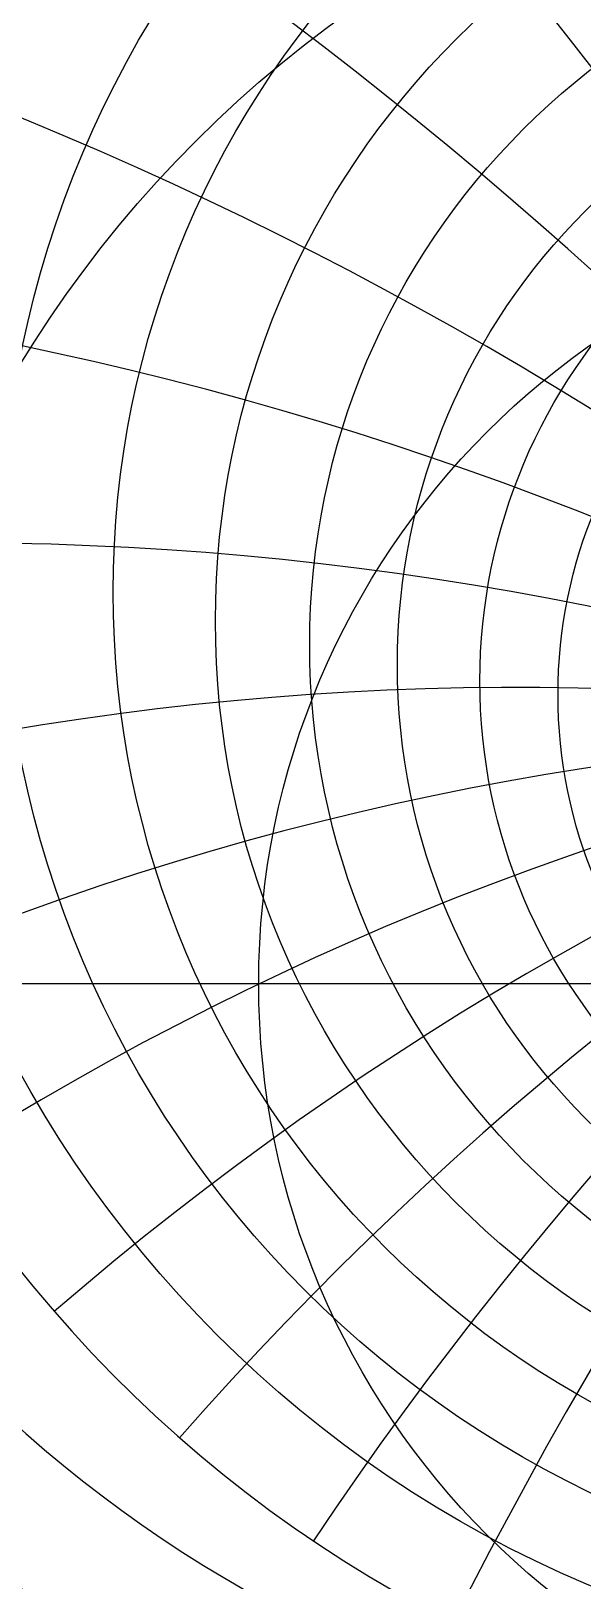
# Model space of a CAD drawing. Header units: millimetres. Extents: x -69 to 69, y -69 to 71.
# Drawn here: x -37.6 to -17, y -22.3 to 35.5 of the extents above; entities that cross this region are included whole.
import ezdxf

# ---------------------------------------------------------------- set-up
doc = ezdxf.new("R2010")
doc.units = ezdxf.units.MM
doc.layers.add('ENGRAVE', color=7, linetype='Continuous')
doc.layers.add('ENGRAVE_FINE', color=8, linetype='Continuous')

msp = doc.modelspace()

# ---------------------------------------------------------------- linework, layer by layer
at = {"layer": 'ENGRAVE'}
msp.add_lwpolyline([(-67.95, 0), (67.95, 0)], dxfattribs=at)
for centre, radius in [((0, 0), 67.95), ((0, 17.5382), 43.3652), ((0, 15.9243), 38.7263), ((0, 14.6095), 34.5449), ((0, 0), 44.4794), ((0, 13.5298), 30.7301), ((0, 12.6384), 27.2123), ((0, 11.9004), 23.9365), ((0, 11.2895), 20.8589), ((0, 0), 29.1157), ((0, 10.7858), 17.9434)]:
    msp.add_circle(centre, radius, dxfattribs=at)
for centre, radius, start, end in [((0, 19.5405), 48.5823, 99.027729, 80.972271), ((-5.3607, 20.0064), 49.0653, 133.816489, 273.080723), ((-11.7515, 20.3542), 50.3071, 169.556476, 280.967863), ((0, -101.2468), 110.5862, 66.283333, 113.716667), ((0, -101.2468), 110.5862, 66.283333, 113.716667), ((-20.6075, 20.6075), 53.1766, 207.34327, 290.901811)]:
    msp.add_arc(centre, radius, start, end, dxfattribs=at)
at = {"layer": 'ENGRAVE_FINE'}
for centre, radius, start, end in [((-303.8332, -101.2468), 323.3326, 13.134973, 30.225083), ((-303.8332, -101.2468), 323.3326, 13.134973, 30.225083), ((-191.541, -101.2468), 221.1725, 19.847118, 44.624588), ((-191.541, -101.2468), 221.1725, 19.847118, 44.624588), ((-131.7916, -101.2468), 172.0417, 26.736334, 58.274321), ((-131.7916, -101.2468), 172.0417, 26.736334, 58.274321), ((131.7916, -101.2468), 172.0417, 121.725679, 153.263666), ((131.7916, -101.2468), 172.0417, 121.725679, 153.263666), ((-92.7929, -101.2468), 144.3601, 33.867376, 71.067234), ((-92.7929, -101.2468), 144.3601, 33.867376, 71.067234), ((92.7929, -101.2468), 144.3601, 108.932766, 146.132624), ((92.7929, -101.2468), 144.3601, 108.932766, 146.132624), ((-63.847, -101.2468), 127.694, 41.309723, 82.969266), ((-63.847, -101.2468), 127.694, 41.309723, 82.969266), ((63.847, -101.2468), 127.694, 97.030734, 138.690277), ((63.847, -101.2468), 127.694, 97.030734, 138.690277), ((-40.2501, -101.2468), 117.6834, 49.138384, 94.002236), ((-40.2501, -101.2468), 117.6834, 49.138384, 94.002236), ((40.2501, -101.2468), 117.6834, 85.997764, 130.861616), ((40.2501, -101.2468), 117.6834, 85.997764, 130.861616), ((-19.4993, -101.2468), 112.2922, 57.434211, 104.224892), ((-19.4993, -101.2468), 112.2922, 57.434211, 104.224892), ((19.4993, -101.2468), 112.2922, 75.775108, 122.565789), ((19.4993, -101.2468), 112.2922, 75.775108, 122.565789)]:
    msp.add_arc(centre, radius, start, end, dxfattribs=at)

doc.saveas('drawing.dxf')
